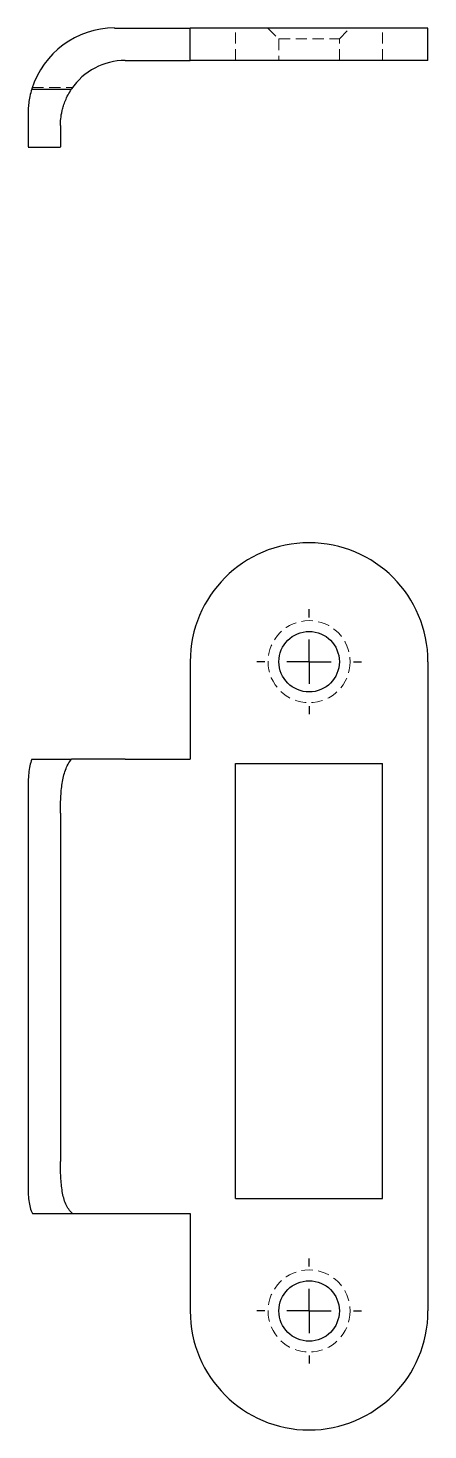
# Model space of a CAD drawing. Header units: millimetres. Extents: x 60 to 230, y 7 to 165.
# Drawn here: x 60.4 to 105.6, y 7 to 165 of the extents above.
import ezdxf

# ---------------------------------------------------------------- set-up
doc = ezdxf.new("R2010")
doc.units = ezdxf.units.MM
doc.linetypes.add('HIDDEN', pattern=[1.905, 1.27, -0.635])
doc.layers.add('10', color=7, linetype='Continuous')

# ---------------------------------------------------------------- blocks, each defined once
blk = doc.blocks.new('SW_CENTERMARKSYMBOL_0')
at = {"layer": '10', "color": 0}
for p, q in [((0, 5), (0, 5.91)), ((0, 0), (0, 2.5)), ((-5, 0), (-5.91, 0)), ((0, 0), (-2.5, 0)), ((0, 0), (0, -2.5)), ((0, 0), (2.5, 0)), ((5, 0), (5.91, 0)), ((0, -5), (0, -5.91))]:
    blk.add_line(p, q, dxfattribs=at)
blk = doc.blocks.new('SW_CENTERMARKSYMBOL_1')
at = {"layer": '10', "color": 0}
for p, q in [((0, 5), (0, 5.91)), ((0, 0), (0, 2.5)), ((-5, 0), (-5.91, 0)), ((0, 0), (-2.5, 0)), ((0, 0), (0, -2.5)), ((0, 0), (2.5, 0)), ((5, 0), (5.91, 0)), ((0, -5), (0, -5.91))]:
    blk.add_line(p, q, dxfattribs=at)

msp = doc.modelspace()

# ---------------------------------------------------------------- linework, layer by layer
at = {"color": 7, "linetype": 'Continuous', "lineweight": 25}
for p, q in [((70.2, 165.01), (78.73, 165.01)), ((78.73, 161.35), (78.73, 165.01)), ((105.56, 165.01), (78.73, 165.01)), ((105.56, 161.35), (105.56, 165.01)), ((71.41, 161.35), (78.73, 161.35)), ((105.56, 161.35), (78.73, 161.35)), ((60.87, 158.13), (65.35, 158.13)), ((60.44, 151.6), (64.1, 151.6)), ((78.73, 93.59), (78.73, 82.61)), ((105.56, 93.59), (105.56, 20.41)), ((60.87, 82.61), (65.35, 82.61)), ((71.41, 82.61), (65.35, 82.61)), ((71.41, 82.61), (78.73, 82.61)), ((83.85, 33.09), (83.85, 82.13)), ((83.85, 82.13), (100.44, 82.13)), ((100.44, 33.09), (100.44, 82.13)), ((83.85, 33.09), (100.44, 33.09)), ((60.93, 31.39), (65.47, 31.39)), ((65.47, 31.39), (71.41, 31.39)), ((71.41, 31.39), (78.73, 31.39)), ((78.73, 31.39), (78.73, 20.41))]:
    msp.add_line(p, q, dxfattribs=at)
at = {"color": 7, "linetype": 'HIDDEN', "lineweight": 18}
for p, q in [((83.85, 161.35), (83.85, 165.01)), ((87.51, 165.01), (88.73, 163.79)), ((95.56, 163.79), (96.78, 165.01)), ((100.44, 161.35), (100.44, 165.01)), ((88.73, 163.79), (95.56, 163.79)), ((88.73, 163.79), (88.73, 161.35)), ((95.56, 161.35), (95.56, 163.79)), ((60.93, 158.31), (65.47, 158.31))]:
    msp.add_line(p, q, dxfattribs=at)
for centre in [(92.15, 93.59), (92.15, 20.41)]:
    msp.add_circle(centre, 4.63, dxfattribs=at)
at = {"color": 7, "linetype": 'Continuous', "lineweight": 25}
for centre in [(92.15, 93.59), (92.15, 20.41)]:
    msp.add_circle(centre, 3.41, dxfattribs=at)
for centre, radius, start, end in [((70.2, 155.26), 9.76, 90, 162.8345), ((71.41, 154.04), 7.32, 90, 145.932), ((92.15, 93.59), 13.41, 0, 180), ((92.15, 20.41), 13.41, 180, 0)]:
    msp.add_arc(centre, radius, start, end, dxfattribs=at)
for points, knots in [([(60.87, 158.13), (60.69, 157.56), (60.59, 157.03), (60.49, 156.31), (60.47, 156.08), (60.44, 155.65), (60.44, 155.45), (60.44, 155.26)], [0, 0, 0, 0, 0.5, 0.5, 0.75, 0.75, 1, 1, 1, 1]), ([(64.1, 154.04), (64.1, 154.26), (64.11, 154.51), (64.17, 155.07), (64.21, 155.38), (64.34, 155.89), (64.38, 156.07), (64.51, 156.45), (64.58, 156.65), (64.83, 157.26), (65.05, 157.69), (65.35, 158.13)], [0, 0, 0, 0, 0.25, 0.25, 0.5, 0.5, 0.625, 0.625, 0.75, 0.75, 1, 1, 1, 1]), ([(60.44, 155.26), (60.44, 154.89), (60.44, 154.15), (60.44, 153.35), (60.44, 152.72), (60.44, 152.25), (60.44, 151.89), (60.44, 151.68), (60.44, 151.59), (60.44, 151.61), (60.44, 151.61)], [0, 0, 0, 0, 0.104665, 0.215796, 0.333616, 0.457817, 0.587724, 0.764903, 0.94778, 1, 1, 1, 1]), ([(64.1, 154.04), (64.1, 153.77), (64.1, 153.23), (64.1, 152.67), (64.1, 152.24), (64.1, 151.93), (64.1, 151.73), (64.1, 151.63), (64.1, 151.6), (64.1, 151.61), (64.1, 151.61)], [0, 0, 0, 0, 0.121962, 0.250784, 0.386111, 0.527263, 0.673336, 0.82327, 0.975892, 1, 1, 1, 1]), ([(60.87, 82.61), (60.69, 82.13), (60.59, 81.6), (60.49, 80.72), (60.47, 80.41), (60.44, 79.77), (60.44, 79.45), (60.44, 79.11)], [0, 0, 0, 0, 0.5, 0.5, 0.75, 0.75, 1, 1, 1, 1]), ([(64.1, 76.51), (64.1, 77.11), (64.11, 77.69), (64.17, 78.81), (64.21, 79.36), (64.34, 80.14), (64.38, 80.4), (64.51, 80.9), (64.58, 81.14), (64.83, 81.83), (65.05, 82.25), (65.35, 82.61)], [0, 0, 0, 0, 0.25, 0.25, 0.5, 0.5, 0.625, 0.625, 0.75, 0.75, 1, 1, 1, 1]), ([(60.44, 79.11), (60.44, 73.82), (60.44, 65.62), (60.44, 48.63), (60.44, 39.83), (60.44, 34.69)], [0, 0, 0, 0, 0.5, 0.5, 1, 1, 1, 1]), ([(64.1, 76.51), (64.1, 71.32), (64.1, 64.32), (64.1, 49.9), (64.1, 42.48), (64.1, 37.25)], [0, 0, 0, 0, 0.5, 0.5, 1, 1, 1, 1]), ([(65.47, 31.39), (65.14, 31.68), (64.89, 32.04), (64.61, 32.68), (64.53, 32.91), (64.4, 33.39), (64.35, 33.63), (64.22, 34.4), (64.17, 34.95), (64.11, 36.08), (64.1, 36.66), (64.1, 37.25)], [0, 0, 0, 0, 0.25, 0.25, 0.375, 0.375, 0.5, 0.5, 0.75, 0.75, 1, 1, 1, 1]), ([(60.44, 34.69), (60.44, 34.03), (60.46, 33.41), (60.57, 32.57), (60.61, 32.31), (60.74, 31.81), (60.83, 31.59), (60.93, 31.39)], [0, 0, 0, 0, 0.5, 0.5, 0.75, 0.75, 1, 1, 1, 1])]:
    msp.add_open_spline(points, degree=3, knots=knots, dxfattribs=at)

# ---------------------------------------------------------------- block references
at = {"layer": '10'}
for name, p in [('SW_CENTERMARKSYMBOL_0', (92.15, 93.59)), ('SW_CENTERMARKSYMBOL_1', (92.15, 20.41))]:
    msp.add_blockref(name, p, dxfattribs=at)

doc.saveas('drawing.dxf')
